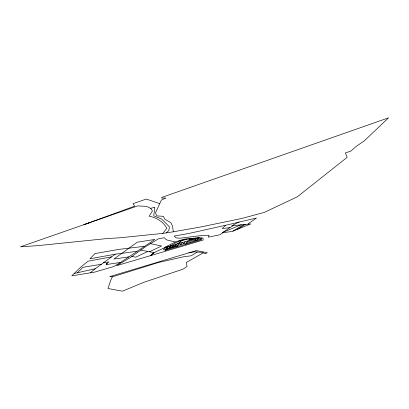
<?xml version="1.0" encoding="UTF-8"?>
<svg xmlns="http://www.w3.org/2000/svg" width="409" height="409" viewBox="0 0 409 409"><rect width="100%" height="100%" fill="white"/><g stroke="black" fill="none" stroke-linecap="round" stroke-linejoin="round"><path stroke-width="0.61" d="M173.293 231.801L200.252 227.072L241.535 218.518L264.275 212.409L297.343 196.806L347.19 157.301L345.36 152.91L350.84 151.105L356.259 146.33L364.291 140.88L388.55 117.823L161.77 197.414L161.627 198.089L165.931 198.017L161.356 200.139L155.466 212.936L156.887 215.88L163.452 216.341L164.694 219.106L170.875 222.716L172.598 226.238L173.293 231.801L162.756 233.416L119.755 237.798L106.509 238.611L38.528 245.574L20.45 246.826L137.695 205.901C142.618 206.366 150.108 205.359 152.424 210.983L149.127 216.187C156.698 217.614 163.017 221.535 166.831 228.258L162.756 233.416M112.378 276.842L110.813 280.099L107.95 288.514L122.465 291.177L143.815 282.312L182.956 269.194L187.036 266.407L186.202 262.512L203.273 252.869L205.686 253.713L207.21 252.68L196.31 250.594L109.719 276.622L112.378 276.842L158.641 262.435L183.549 256.791L191.223 255.783L197.23 252.005L201.923 252.338L203.273 252.869M166.325 248.836L167.731 246.852M169.208 247.982L170.635 246.003M172.082 247.138L173.523 245.149M174.945 246.29L176.407 244.301M177.797 245.451L179.28 243.457M176.749 246.964L177.486 245.973L167.777 248.841M181.299 240.845L179.858 242.788L178.13 243.294M180.645 244.608L182.143 242.614M183.483 243.774L185.001 241.775M187.9 240.87L186.315 242.936L163.436 249.684L164.822 247.711L199.157 237.614L202.971 238.058L203.155 240.057L116.514 265.707L130.042 257.726L146.248 246.249L158.334 238.887L164.321 237.731L166.34 239.797L175.338 242.026M185.783 244.291L186.55 243.299L201.571 238.866M189.832 239.03L189.014 240.093L194.081 238.605M196.392 238.375L194.756 240.451L197.552 239.623L199.157 237.614L184.684 239.05L176.259 241.566L165.568 246.898L166.069 247.016L154.029 252.675L150.374 255.681L154.029 252.675L140.819 250.083M128.83 256.883L113.855 259.05L137.255 242.215L154.837 239.439L120.665 262.379L113.717 266.535L94.566 272.143L71.8 275.83L80.261 267.522L88.124 261.177L111.575 256.872M77.388 272.762L82.802 267.363L101.447 264.234M248.018 223.974L256.509 218.007L225.676 225.262L222.251 228.519L229.878 227.66L233.35 225.604L250.697 223.943L232.169 231.433L222.317 232.803L229.878 227.66M166.315 232.915L168.82 230.574L169.408 226.826L161.57 218.999L153.753 215.834L154.832 207.225L150.706 208.36M90.343 272.762L95.256 268.733L115.246 254.204L137.015 251.284M222.992 232.726L219.735 234.797L208.299 237.194L209.071 235.262L203.217 235.364L179.623 238.237L176.213 237.844L174.147 236.095L188.718 233.488L225.676 225.262M237.517 229.27L245.686 224.26M232.941 231.121L243.994 224.434M165.088 250.267L179.096 242.777L180.318 241.136L186.284 239.388M239.132 221.918L231.791 225.788L233.35 225.604M147.567 251.55L135.716 257.179L131.836 256.428M149.254 251.857L161.56 246.034L150.548 243.672M223.212 232.2L241.116 224.761M89.295 222.793L83.891 224.679L134.663 206.146L133.058 203.662L146.289 199.045L159.653 203.631M186.974 242.077L195.436 239.582M74.126 273.498L95.256 268.733M115.246 254.204L89.908 258.795L95.052 253.56L118.896 249.388L144.142 246.325M188.876 252.823L194.674 251.775L197.23 252.005M103.365 262.844L108.922 261.857L106.151 263.989L107.316 263.779L106.192 264.587L120.665 262.379M198.447 238.171L184.275 239.531L179.418 240.952L167.01 247.568L164.965 250.446L200.758 239.868L201.821 238.554L198.196 238.14"/></g></svg>
